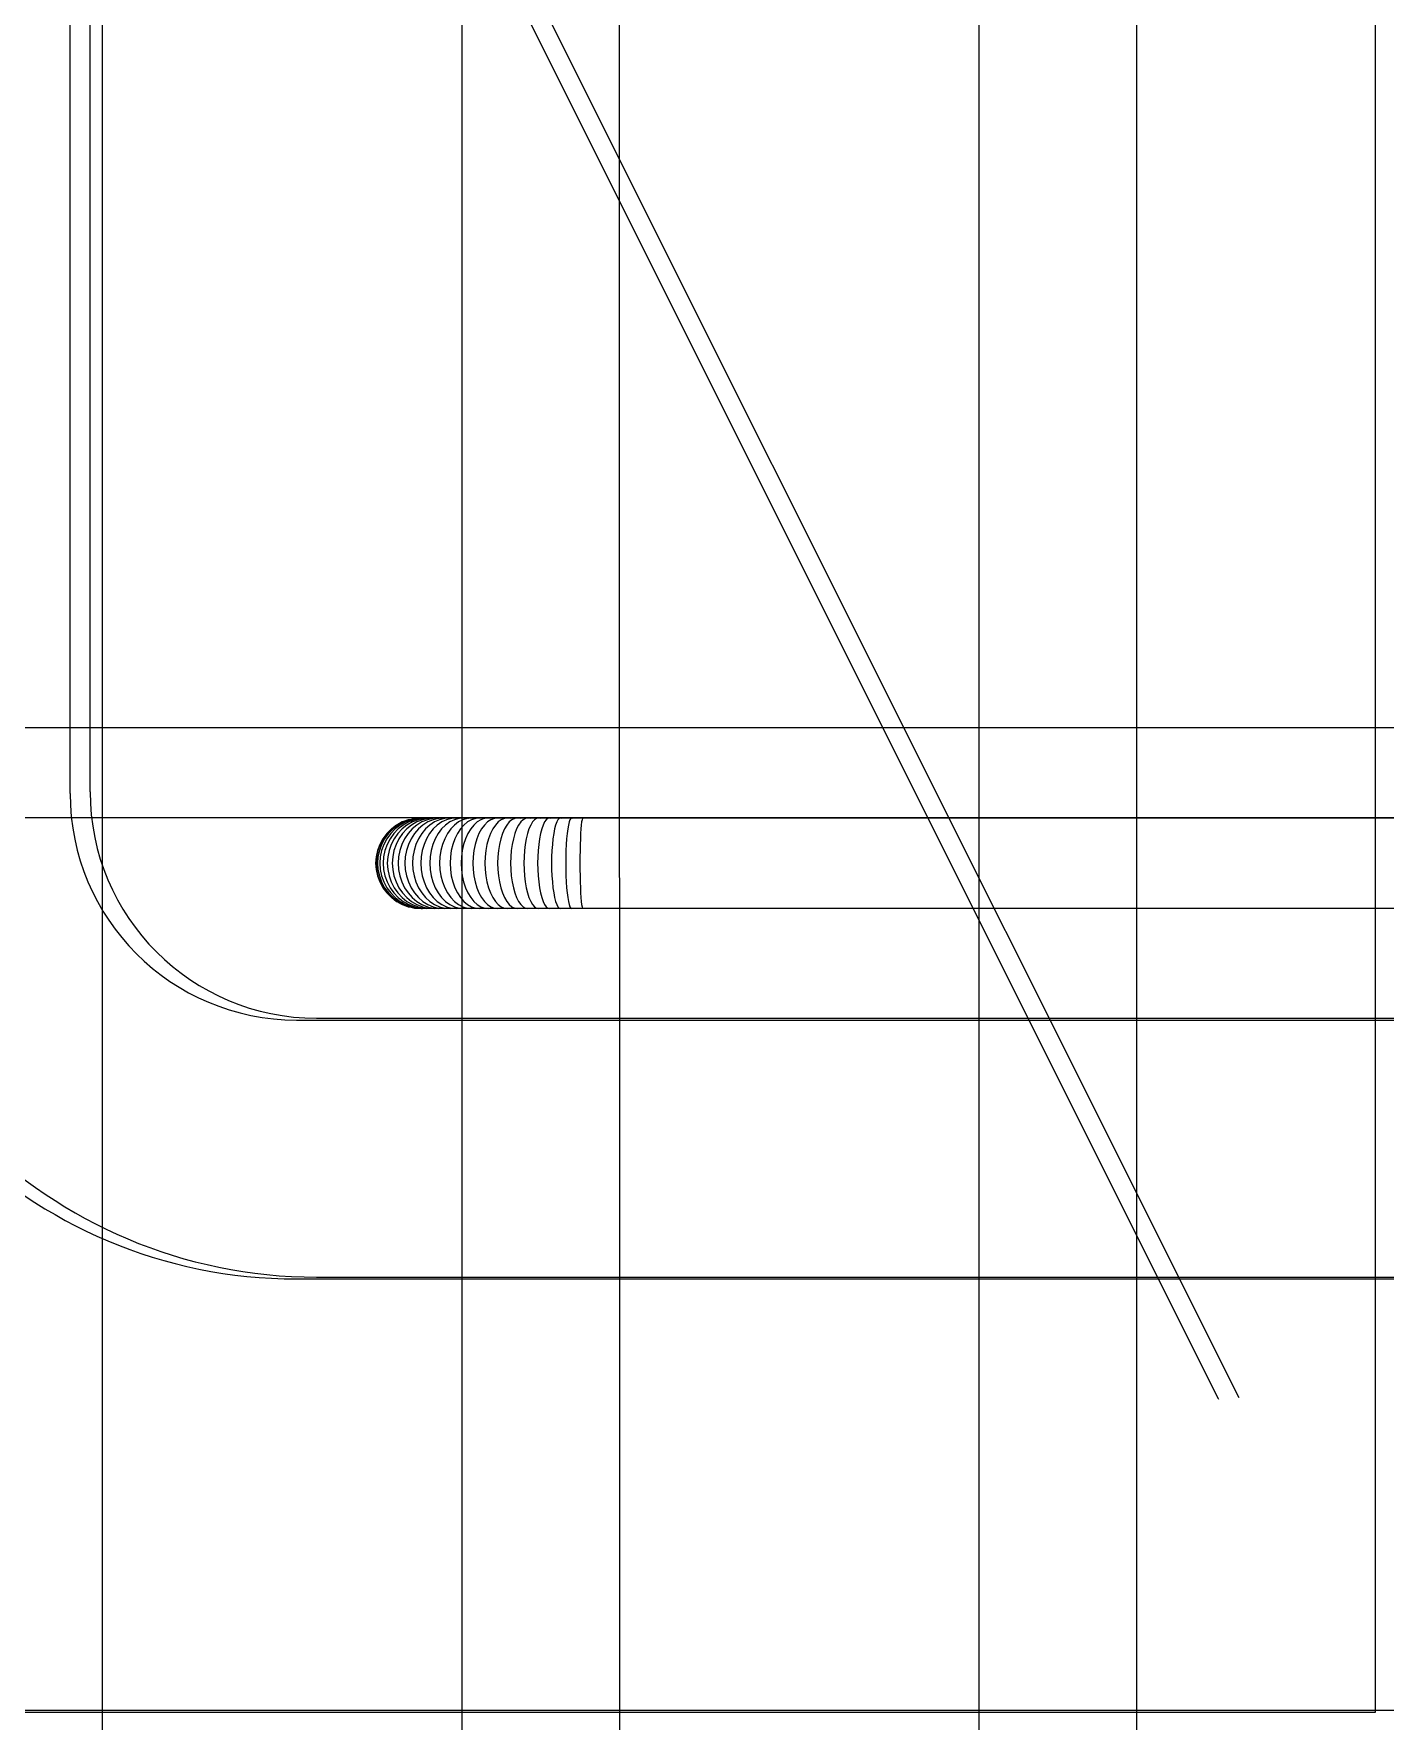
# Model space of a CAD drawing. Header units: inches. Extents: x 31 to 716, y 21 to 143.
# Drawn here: x 223.766 to 225.008, y 77.125 to 78.676 of the extents above; entities that cross this region are included whole.
import ezdxf

# ---------------------------------------------------------------- set-up
doc = ezdxf.new("R2010")
doc.units = ezdxf.units.IN
doc.header["$MEASUREMENT"] = 0
doc.linetypes.add('HIDDEN-Z', pattern=[3, 2, -1])
for name, color, linetype in [('INNO-RFT-Y', 2, 'Continuous'), ('S-BARS-ELEV', 9, 'Continuous'), ('s-hidden', 8, 'HIDDEN-Z')]:
    doc.layers.add(name, color=color, linetype=linetype)

# ---------------------------------------------------------------- blocks, each defined once
blk = doc.blocks.new('rebar red')
at = {"color": 1}
for p, q in [((-50.99374, -96.53547), (-50.99464, -96.53583)), ((-50.99349, -96.53547), (-50.99444, -96.53583)), ((-50.99317, -96.53547), (-50.99412, -96.53583)), ((-50.99349, -96.53547), (-50.99374, -96.53547)), ((-50.99273, -96.53547), (-50.99366, -96.53583)), ((-50.99274, -96.53526), (-50.99349, -96.53547)), ((-50.99219, -96.53526), (-50.99317, -96.53547)), ((-50.99217, -96.53547), (-50.99308, -96.53583)), ((-50.99274, -96.53526), (-50.99219, -96.53526)), ((-50.99177, -96.53526), (-50.99273, -96.53547)), ((-50.99149, -96.53547), (-50.99238, -96.53583)), ((-50.99171, -96.53518), (-50.99219, -96.53526)), ((-50.99177, -96.53526), (-50.99219, -96.53526)), ((-50.99122, -96.53526), (-50.99217, -96.53547)), ((-50.99168, -96.53518), (-50.99177, -96.53526)), ((-50.99122, -96.53526), (-50.99177, -96.53526)), ((-50.99171, -96.53518), (-50.99165, -96.53518)), ((-50.99168, -96.53518), (-50.99171, -96.53518)), ((-50.99165, -96.53518), (-50.99168, -96.53518)), ((-50.99165, -96.53518), (-50.9916, -96.53519)), ((-50.9916, -96.53519), (-50.99148, -96.53518)), ((-50.9907, -96.53547), (-50.99156, -96.53583)), ((-50.99069, -96.53526), (-50.99149, -96.53547)), ((-50.99148, -96.53518), (-50.99145, -96.5352)), ((-50.99145, -96.5352), (-50.99133, -96.53519)), ((-50.99133, -96.53519), (-50.99124, -96.53522)), ((-50.99124, -96.53522), (-50.99118, -96.53518)), ((-50.99121, -96.53521), (-50.99124, -96.53522)), ((-50.99122, -96.53526), (-50.99124, -96.53522)), ((-50.99121, -96.53521), (-50.99122, -96.53526)), ((-50.99118, -96.53518), (-50.99121, -96.53521)), ((-50.99118, -96.53518), (-50.99112, -96.53521)), ((-50.99112, -96.53521), (-50.99098, -96.5352)), ((-50.99096, -96.53524), (-50.99112, -96.53521)), ((-50.99098, -96.5352), (-50.99094, -96.53523)), ((-50.99094, -96.53523), (-50.99096, -96.53524)), ((-50.99094, -96.53523), (-50.99085, -96.53523)), ((-50.99078, -96.53518), (-50.99085, -96.53523)), ((-50.99071, -96.53522), (-50.99078, -96.53518)), ((-50.99071, -96.53522), (-50.99025, -96.53518)), ((-50.99069, -96.53526), (-50.99071, -96.53522)), ((-50.9898, -96.53526), (-50.9907, -96.53547)), ((-50.99057, -96.53526), (-50.99069, -96.53526)), ((-50.98979, -96.53547), (-50.99062, -96.53583)), ((-50.99052, -96.53525), (-50.99057, -96.53526)), ((-50.99046, -96.53526), (-50.99052, -96.53525)), ((-50.99038, -96.53524), (-50.99046, -96.53526)), ((-50.99025, -96.53518), (-50.99038, -96.53524)), ((-50.99018, -96.53526), (-50.99038, -96.53524)), ((-50.99025, -96.53518), (-50.99019, -96.53523)), ((-50.99019, -96.53523), (-50.98993, -96.53521)), ((-50.98993, -96.53521), (-50.99018, -96.53526)), ((-50.9898, -96.53526), (-50.99018, -96.53526)), ((-50.98962, -96.53518), (-50.98993, -96.53521)), ((-50.9898, -96.53526), (-50.98993, -96.53521)), ((-50.98955, -96.53524), (-50.9898, -96.53526)), ((-50.98892, -96.53526), (-50.98979, -96.53547)), ((-50.98962, -96.53518), (-50.98924, -96.53521)), ((-50.98955, -96.53524), (-50.98962, -96.53518)), ((-50.98876, -96.53547), (-50.98956, -96.53583)), ((-50.98928, -96.53526), (-50.98955, -96.53524)), ((-50.98924, -96.53521), (-50.98928, -96.53526)), ((-50.98892, -96.53526), (-50.98928, -96.53526)), ((-50.98924, -96.53521), (-50.98888, -96.53518)), ((-50.9888, -96.53525), (-50.98892, -96.53526)), ((-50.98845, -96.53522), (-50.98888, -96.53518)), ((-50.98867, -96.53526), (-50.9888, -96.53525)), ((-50.98796, -96.53526), (-50.98876, -96.53547)), ((-50.98845, -96.53522), (-50.98867, -96.53526)), ((-50.98845, -96.53522), (-50.98803, -96.53518)), ((-50.98796, -96.53526), (-50.98845, -96.53522)), ((-50.98764, -96.53547), (-50.9884, -96.53583)), ((-50.98754, -96.53522), (-50.98803, -96.53518)), ((-50.98793, -96.53526), (-50.98796, -96.53526)), ((-50.98754, -96.53522), (-50.98793, -96.53526)), ((-50.98684, -96.53526), (-50.98764, -96.53547)), ((-50.98708, -96.53518), (-50.98754, -96.53522)), ((-50.98714, -96.53526), (-50.98754, -96.53522)), ((-50.98641, -96.53547), (-50.98714, -96.53583)), ((-50.98708, -96.53518), (-50.98603, -96.53518)), ((-50.98654, -96.53523), (-50.98708, -96.53518)), ((-50.98654, -96.53523), (-50.98684, -96.53526)), ((-50.98603, -96.53518), (-50.98654, -96.53523)), ((-50.98623, -96.53526), (-50.98654, -96.53523)), ((-50.98566, -96.53526), (-50.98641, -96.53547)), ((-50.98603, -96.53518), (-50.98489, -96.53518)), ((-50.98566, -96.53526), (-50.98603, -96.53518)), ((-50.98509, -96.53547), (-50.98577, -96.53583)), ((-50.98544, -96.53524), (-50.98566, -96.53526)), ((-50.98522, -96.53526), (-50.98544, -96.53524)), ((-50.98489, -96.53518), (-50.98522, -96.53526)), ((-50.98438, -96.53526), (-50.98509, -96.53547)), ((-50.98489, -96.53518), (-50.98366, -96.53518)), ((-50.98438, -96.53526), (-50.98489, -96.53518)), ((-50.98426, -96.53524), (-50.98438, -96.53526)), ((-50.98368, -96.53547), (-50.98432, -96.53583)), ((-50.98412, -96.53526), (-50.98426, -96.53524)), ((-50.98366, -96.53518), (-50.98412, -96.53526)), ((-50.98302, -96.53526), (-50.98368, -96.53547)), ((-50.98366, -96.53518), (-50.98235, -96.53518)), ((-50.98302, -96.53526), (-50.98366, -96.53518)), ((-50.98298, -96.53525), (-50.98302, -96.53526)), ((-50.98293, -96.53526), (-50.98298, -96.53525)), ((-50.98235, -96.53518), (-50.98293, -96.53526)), ((-50.98219, -96.53547), (-50.98277, -96.53583)), ((-50.98167, -96.53526), (-50.98235, -96.53518)), ((-50.98235, -96.53518), (-50.98095, -96.53518)), ((-50.98167, -96.53526), (-50.98219, -96.53547)), ((-50.98158, -96.53526), (-50.98167, -96.53526)), ((-50.98095, -96.53518), (-50.98158, -96.53526)), ((-50.98062, -96.53547), (-50.98115, -96.53583)), ((-50.98033, -96.53526), (-50.98095, -96.53518)), ((-50.98095, -96.53518), (-50.97949, -96.53518)), ((-50.98006, -96.53526), (-50.98062, -96.53547)), ((-50.97949, -96.53518), (-50.98006, -96.53526)), ((-50.97949, -96.53518), (-50.97796, -96.53518)), ((-50.97892, -96.53526), (-50.97949, -96.53518)), ((-50.97898, -96.53547), (-50.97946, -96.53583)), ((-50.97848, -96.53526), (-50.97898, -96.53547)), ((-50.97796, -96.53518), (-50.97848, -96.53526)), ((-50.97796, -96.53518), (-50.97638, -96.53518)), ((-50.97745, -96.53526), (-50.97796, -96.53518)), ((-50.97727, -96.53547), (-50.9777, -96.53583)), ((-50.97683, -96.53526), (-50.97727, -96.53547)), ((-50.97638, -96.53518), (-50.97683, -96.53526)), ((-50.97592, -96.53526), (-50.97638, -96.53518)), ((-50.97638, -96.53518), (-50.97474, -96.53518)), ((-50.97551, -96.53547), (-50.97588, -96.53583)), ((-50.97513, -96.53526), (-50.97551, -96.53547)), ((-50.97474, -96.53518), (-50.97513, -96.53526)), ((-50.97474, -96.53518), (-50.97305, -96.53518)), ((-50.97435, -96.53526), (-50.97474, -96.53518)), ((-50.9737, -96.53547), (-50.97401, -96.53583)), ((-50.97338, -96.53526), (-50.9737, -96.53547)), ((-50.97305, -96.53518), (-50.97338, -96.53526)), ((-50.97272, -96.53526), (-50.97305, -96.53518)), ((-50.97305, -96.53518), (-50.97133, -96.53518)), ((-50.97186, -96.53547), (-50.9721, -96.53583)), ((-50.9716, -96.53526), (-50.97186, -96.53547)), ((-50.97133, -96.53518), (-50.9716, -96.53526)), ((-50.97107, -96.53526), (-50.97133, -96.53518)), ((-50.97133, -96.53518), (-50.96958, -96.53518)), ((-50.96997, -96.53547), (-50.97016, -96.53583)), ((-50.96978, -96.53526), (-50.96997, -96.53547)), ((-50.96958, -96.53518), (-50.96978, -96.53526)), ((-50.96938, -96.53526), (-50.96958, -96.53518)), ((-50.96958, -96.53518), (-50.9678, -96.53518)), ((-50.96807, -96.53547), (-50.96819, -96.53583)), ((-50.96794, -96.53526), (-50.96807, -96.53547)), ((-50.9678, -96.53518), (-50.96794, -96.53526)), ((-50.96767, -96.53526), (-50.9678, -96.53518)), ((-50.9678, -96.53518), (-50.96601, -96.53518)), ((-50.96614, -96.53547), (-50.96621, -96.53583)), ((-50.96608, -96.53526), (-50.96614, -96.53547)), ((-50.96601, -96.53518), (-50.96608, -96.53526)), ((-50.96594, -96.53526), (-50.96601, -96.53518)), ((-50.96601, -96.53518), (-50.74187, -96.53518)), ((-50.99715, -96.53767), (-50.99776, -96.53849)), ((-50.99708, -96.53767), (-50.9977, -96.53849)), ((-50.99687, -96.53767), (-50.99748, -96.53849)), ((-50.99642, -96.53694), (-50.99715, -96.53767)), ((-50.99652, -96.53767), (-50.99712, -96.53849)), ((-50.99636, -96.53694), (-50.99708, -96.53767)), ((-50.99615, -96.53694), (-50.99687, -96.53767)), ((-50.99603, -96.53767), (-50.99662, -96.53849)), ((-50.99581, -96.53694), (-50.99652, -96.53767)), ((-50.99636, -96.53694), (-50.99642, -96.53694)), ((-50.9956, -96.53632), (-50.99636, -96.53694)), ((-50.99534, -96.53632), (-50.99615, -96.53694)), ((-50.99533, -96.53694), (-50.99603, -96.53767)), ((-50.9954, -96.53767), (-50.99599, -96.53849)), ((-50.995, -96.53632), (-50.99581, -96.53694)), ((-50.99554, -96.53632), (-50.9956, -96.53632)), ((-50.9947, -96.53583), (-50.99554, -96.53632)), ((-50.99472, -96.53694), (-50.9954, -96.53767)), ((-50.99444, -96.53583), (-50.99534, -96.53632)), ((-50.99453, -96.53632), (-50.99533, -96.53694)), ((-50.99465, -96.53767), (-50.99521, -96.53849)), ((-50.99412, -96.53583), (-50.995, -96.53632)), ((-50.99394, -96.53632), (-50.99472, -96.53694)), ((-50.99464, -96.53583), (-50.9947, -96.53583)), ((-50.99397, -96.53694), (-50.99465, -96.53767)), ((-50.99366, -96.53583), (-50.99453, -96.53632)), ((-50.99376, -96.53767), (-50.99431, -96.53849)), ((-50.99321, -96.53632), (-50.99397, -96.53694)), ((-50.99308, -96.53583), (-50.99394, -96.53632)), ((-50.9931, -96.53694), (-50.99376, -96.53767)), ((-50.99274, -96.53767), (-50.99327, -96.53849)), ((-50.99238, -96.53583), (-50.99321, -96.53632)), ((-50.99237, -96.53632), (-50.9931, -96.53694)), ((-50.99211, -96.53694), (-50.99274, -96.53767)), ((-50.99156, -96.53583), (-50.99237, -96.53632)), ((-50.9914, -96.53632), (-50.99211, -96.53694)), ((-50.9916, -96.53767), (-50.99211, -96.53849)), ((-50.991, -96.53694), (-50.9916, -96.53767)), ((-50.99062, -96.53583), (-50.9914, -96.53632)), ((-50.99031, -96.53632), (-50.991, -96.53694)), ((-50.99035, -96.53767), (-50.99083, -96.53849)), ((-50.98977, -96.53694), (-50.99035, -96.53767)), ((-50.98956, -96.53583), (-50.99031, -96.53632)), ((-50.98912, -96.53632), (-50.98977, -96.53694)), ((-50.98898, -96.53767), (-50.98944, -96.53849)), ((-50.9884, -96.53583), (-50.98912, -96.53632)), ((-50.98843, -96.53694), (-50.98898, -96.53767)), ((-50.98781, -96.53632), (-50.98843, -96.53694)), ((-50.9875, -96.53767), (-50.98794, -96.53849)), ((-50.98714, -96.53583), (-50.98781, -96.53632)), ((-50.98699, -96.53694), (-50.9875, -96.53767)), ((-50.98641, -96.53632), (-50.98699, -96.53694)), ((-50.98577, -96.53583), (-50.98641, -96.53632)), ((-50.98593, -96.53767), (-50.98634, -96.53849)), ((-50.98545, -96.53694), (-50.98593, -96.53767)), ((-50.98491, -96.53632), (-50.98545, -96.53694)), ((-50.98432, -96.53583), (-50.98491, -96.53632)), ((-50.98427, -96.53767), (-50.98464, -96.53849)), ((-50.98382, -96.53694), (-50.98427, -96.53767)), ((-50.98332, -96.53632), (-50.98382, -96.53694)), ((-50.98277, -96.53583), (-50.98332, -96.53632)), ((-50.98251, -96.53767), (-50.98286, -96.53849)), ((-50.98211, -96.53694), (-50.98251, -96.53767)), ((-50.98165, -96.53632), (-50.98211, -96.53694)), ((-50.98115, -96.53583), (-50.98165, -96.53632)), ((-50.98068, -96.53767), (-50.98099, -96.53849)), ((-50.98032, -96.53694), (-50.98068, -96.53767)), ((-50.97991, -96.53632), (-50.98032, -96.53694)), ((-50.97946, -96.53583), (-50.97991, -96.53632)), ((-50.97878, -96.53767), (-50.97905, -96.53849)), ((-50.97846, -96.53694), (-50.97878, -96.53767)), ((-50.9781, -96.53632), (-50.97846, -96.53694)), ((-50.9777, -96.53583), (-50.9781, -96.53632)), ((-50.97682, -96.53767), (-50.97705, -96.53849)), ((-50.97654, -96.53694), (-50.97682, -96.53767)), ((-50.97623, -96.53632), (-50.97654, -96.53694)), ((-50.97588, -96.53583), (-50.97623, -96.53632)), ((-50.9748, -96.53767), (-50.975, -96.53849)), ((-50.97457, -96.53694), (-50.9748, -96.53767)), ((-50.9743, -96.53632), (-50.97457, -96.53694)), ((-50.97401, -96.53583), (-50.9743, -96.53632)), ((-50.97274, -96.53767), (-50.9729, -96.53849)), ((-50.97255, -96.53694), (-50.97274, -96.53767)), ((-50.97234, -96.53632), (-50.97255, -96.53694)), ((-50.9721, -96.53583), (-50.97234, -96.53632)), ((-50.97064, -96.53767), (-50.97076, -96.53849)), ((-50.9705, -96.53694), (-50.97064, -96.53767)), ((-50.97034, -96.53632), (-50.9705, -96.53694)), ((-50.97016, -96.53583), (-50.97034, -96.53632)), ((-50.96851, -96.53767), (-50.96859, -96.53849)), ((-50.96842, -96.53694), (-50.96851, -96.53767)), ((-50.96831, -96.53632), (-50.96842, -96.53694)), ((-50.96819, -96.53583), (-50.96831, -96.53632)), ((-50.96637, -96.53767), (-50.96641, -96.53849)), ((-50.96632, -96.53694), (-50.96637, -96.53767)), ((-50.96627, -96.53632), (-50.96632, -96.53694)), ((-50.96621, -96.53583), (-50.96627, -96.53632)), ((-50.99861, -96.54035), (-50.99883, -96.54135)), ((-50.99855, -96.54035), (-50.99876, -96.54135)), ((-50.99826, -96.53939), (-50.99861, -96.54035)), ((-50.99819, -96.53939), (-50.99855, -96.54035)), ((-50.99832, -96.54035), (-50.99854, -96.54135)), ((-50.99797, -96.53939), (-50.99832, -96.54035)), ((-50.99776, -96.53849), (-50.99826, -96.53939)), ((-50.9977, -96.53849), (-50.99819, -96.53939)), ((-50.99796, -96.54035), (-50.99817, -96.54135)), ((-50.99748, -96.53849), (-50.99797, -96.53939)), ((-50.99761, -96.53939), (-50.99796, -96.54035)), ((-50.99745, -96.54035), (-50.99766, -96.54135)), ((-50.99712, -96.53849), (-50.99761, -96.53939)), ((-50.9971, -96.53939), (-50.99745, -96.54035)), ((-50.99662, -96.53849), (-50.9971, -96.53939)), ((-50.99679, -96.54035), (-50.997, -96.54135)), ((-50.99645, -96.53939), (-50.99679, -96.54035)), ((-50.99599, -96.53849), (-50.99645, -96.53939)), ((-50.996, -96.54035), (-50.9962, -96.54135)), ((-50.99567, -96.53939), (-50.996, -96.54035)), ((-50.99521, -96.53849), (-50.99567, -96.53939)), ((-50.99507, -96.54035), (-50.99527, -96.54135)), ((-50.99475, -96.53939), (-50.99507, -96.54035)), ((-50.99431, -96.53849), (-50.99475, -96.53939)), ((-50.99401, -96.54035), (-50.9942, -96.54135)), ((-50.9937, -96.53939), (-50.99401, -96.54035)), ((-50.99327, -96.53849), (-50.9937, -96.53939)), ((-50.99282, -96.54035), (-50.993, -96.54135)), ((-50.99252, -96.53939), (-50.99282, -96.54035)), ((-50.99211, -96.53849), (-50.99252, -96.53939)), ((-50.99151, -96.54035), (-50.99168, -96.54135)), ((-50.99122, -96.53939), (-50.99151, -96.54035)), ((-50.99083, -96.53849), (-50.99122, -96.53939)), ((-50.99008, -96.54035), (-50.99024, -96.54135)), ((-50.98981, -96.53939), (-50.99008, -96.54035)), ((-50.98944, -96.53849), (-50.98981, -96.53939)), ((-50.98854, -96.54035), (-50.9887, -96.54135)), ((-50.98829, -96.53939), (-50.98854, -96.54035)), ((-50.98794, -96.53849), (-50.98829, -96.53939)), ((-50.9869, -96.54035), (-50.98704, -96.54135)), ((-50.98666, -96.53939), (-50.9869, -96.54035)), ((-50.98634, -96.53849), (-50.98666, -96.53939)), ((-50.98516, -96.54035), (-50.98529, -96.54135)), ((-50.98494, -96.53939), (-50.98516, -96.54035)), ((-50.98464, -96.53849), (-50.98494, -96.53939)), ((-50.98333, -96.54035), (-50.98345, -96.54135)), ((-50.98313, -96.53939), (-50.98333, -96.54035)), ((-50.98286, -96.53849), (-50.98313, -96.53939)), ((-50.98142, -96.54035), (-50.98153, -96.54135)), ((-50.98124, -96.53939), (-50.98142, -96.54035)), ((-50.98099, -96.53849), (-50.98124, -96.53939)), ((-50.97943, -96.54035), (-50.97953, -96.54135)), ((-50.97927, -96.53939), (-50.97943, -96.54035)), ((-50.97905, -96.53849), (-50.97927, -96.53939)), ((-50.97738, -96.54035), (-50.97746, -96.54135)), ((-50.97724, -96.53939), (-50.97738, -96.54035)), ((-50.97705, -96.53849), (-50.97724, -96.53939)), ((-50.97527, -96.54035), (-50.97534, -96.54135)), ((-50.97516, -96.53939), (-50.97527, -96.54035)), ((-50.975, -96.53849), (-50.97516, -96.53939)), ((-50.97312, -96.54035), (-50.97317, -96.54135)), ((-50.97303, -96.53939), (-50.97312, -96.54035)), ((-50.9729, -96.53849), (-50.97303, -96.53939)), ((-50.97093, -96.54035), (-50.97097, -96.54135)), ((-50.97086, -96.53939), (-50.97093, -96.54035)), ((-50.97076, -96.53849), (-50.97086, -96.53939)), ((-50.9687, -96.54035), (-50.96873, -96.54135)), ((-50.96866, -96.53939), (-50.9687, -96.54035)), ((-50.96859, -96.53849), (-50.96866, -96.53939)), ((-50.96646, -96.54035), (-50.96648, -96.54135)), ((-50.96644, -96.53939), (-50.96646, -96.54035)), ((-50.96641, -96.53849), (-50.96644, -96.53939)), ((-50.99883, -96.54135), (-50.99891, -96.54238)), ((-50.99891, -96.54238), (-50.99883, -96.5434)), ((-50.99876, -96.54135), (-50.99884, -96.54238)), ((-50.99884, -96.54238), (-50.99876, -96.5434)), ((-50.99883, -96.5434), (-50.99861, -96.5444)), ((-50.99876, -96.5434), (-50.99855, -96.5444)), ((-50.99854, -96.54135), (-50.99861, -96.54238)), ((-50.99861, -96.54238), (-50.99854, -96.5434)), ((-50.99854, -96.5434), (-50.99832, -96.5444)), ((-50.99817, -96.54135), (-50.99824, -96.54238)), ((-50.99824, -96.54238), (-50.99817, -96.5434)), ((-50.99817, -96.5434), (-50.99796, -96.5444)), ((-50.99766, -96.54135), (-50.99773, -96.54238)), ((-50.99773, -96.54238), (-50.99766, -96.5434)), ((-50.99766, -96.5434), (-50.99745, -96.5444)), ((-50.997, -96.54135), (-50.99707, -96.54238)), ((-50.99707, -96.54238), (-50.997, -96.5434)), ((-50.997, -96.5434), (-50.99679, -96.5444)), ((-50.9962, -96.54135), (-50.99627, -96.54238)), ((-50.99627, -96.54238), (-50.9962, -96.5434)), ((-50.9962, -96.5434), (-50.996, -96.5444)), ((-50.99527, -96.54135), (-50.99533, -96.54238)), ((-50.99533, -96.54238), (-50.99527, -96.5434)), ((-50.99527, -96.5434), (-50.99507, -96.5444)), ((-50.9942, -96.54135), (-50.99426, -96.54238)), ((-50.99426, -96.54238), (-50.9942, -96.5434)), ((-50.9942, -96.5434), (-50.99401, -96.5444)), ((-50.993, -96.54135), (-50.99306, -96.54238)), ((-50.99306, -96.54238), (-50.993, -96.5434)), ((-50.993, -96.5434), (-50.99282, -96.5444)), ((-50.99168, -96.54135), (-50.99174, -96.54238)), ((-50.99174, -96.54238), (-50.99168, -96.5434)), ((-50.99168, -96.5434), (-50.99151, -96.5444)), ((-50.99024, -96.54135), (-50.9903, -96.54238)), ((-50.9903, -96.54238), (-50.99024, -96.5434)), ((-50.99024, -96.5434), (-50.99008, -96.5444)), ((-50.9887, -96.54135), (-50.98875, -96.54238)), ((-50.98875, -96.54238), (-50.9887, -96.5434)), ((-50.9887, -96.5434), (-50.98854, -96.5444)), ((-50.98704, -96.54135), (-50.98709, -96.54238)), ((-50.98709, -96.54238), (-50.98704, -96.5434)), ((-50.98704, -96.5434), (-50.9869, -96.5444)), ((-50.98529, -96.54135), (-50.98534, -96.54238)), ((-50.98534, -96.54238), (-50.98529, -96.5434)), ((-50.98529, -96.5434), (-50.98516, -96.5444)), ((-50.98345, -96.54135), (-50.98349, -96.54238)), ((-50.98349, -96.54238), (-50.98345, -96.5434)), ((-50.98345, -96.5434), (-50.98333, -96.5444)), ((-50.98153, -96.54135), (-50.98156, -96.54238)), ((-50.98156, -96.54238), (-50.98153, -96.5434)), ((-50.98153, -96.5434), (-50.98142, -96.5444)), ((-50.97953, -96.54135), (-50.97956, -96.54238)), ((-50.97956, -96.54238), (-50.97953, -96.5434)), ((-50.97953, -96.5434), (-50.97943, -96.5444)), ((-50.97746, -96.54135), (-50.97749, -96.54238)), ((-50.97749, -96.54238), (-50.97746, -96.5434)), ((-50.97746, -96.5434), (-50.97738, -96.5444)), ((-50.97534, -96.54135), (-50.97537, -96.54238)), ((-50.97537, -96.54238), (-50.97534, -96.5434)), ((-50.97534, -96.5434), (-50.97527, -96.5444)), ((-50.97317, -96.54135), (-50.97319, -96.54238)), ((-50.97319, -96.54238), (-50.97317, -96.5434)), ((-50.97317, -96.5434), (-50.97312, -96.5444)), ((-50.97097, -96.54135), (-50.97098, -96.54238)), ((-50.97098, -96.54238), (-50.97097, -96.5434)), ((-50.97097, -96.5434), (-50.97093, -96.5444)), ((-50.96873, -96.54135), (-50.96874, -96.54238)), ((-50.96874, -96.54238), (-50.96873, -96.5434)), ((-50.96873, -96.5434), (-50.9687, -96.5444)), ((-50.96648, -96.54135), (-50.96648, -96.54238)), ((-50.96648, -96.54238), (-50.96648, -96.5434)), ((-50.96648, -96.5434), (-50.96646, -96.5444)), ((-50.99861, -96.5444), (-50.99826, -96.54536)), ((-50.99855, -96.5444), (-50.99819, -96.54536)), ((-50.99832, -96.5444), (-50.99797, -96.54536)), ((-50.99826, -96.54536), (-50.99776, -96.54626)), ((-50.99819, -96.54536), (-50.9977, -96.54626)), ((-50.99797, -96.54536), (-50.99748, -96.54626)), ((-50.99796, -96.5444), (-50.99761, -96.54536)), ((-50.99776, -96.54626), (-50.99715, -96.54709)), ((-50.9977, -96.54626), (-50.99708, -96.54709)), ((-50.99761, -96.54536), (-50.99712, -96.54626)), ((-50.99748, -96.54626), (-50.99687, -96.54709)), ((-50.99745, -96.5444), (-50.9971, -96.54536)), ((-50.99712, -96.54626), (-50.99652, -96.54709)), ((-50.9971, -96.54536), (-50.99662, -96.54626)), ((-50.99679, -96.5444), (-50.99645, -96.54536)), ((-50.99662, -96.54626), (-50.99603, -96.54709)), ((-50.99645, -96.54536), (-50.99599, -96.54626)), ((-50.996, -96.5444), (-50.99567, -96.54536)), ((-50.99599, -96.54626), (-50.9954, -96.54709)), ((-50.99567, -96.54536), (-50.99521, -96.54626)), ((-50.99521, -96.54626), (-50.99465, -96.54709)), ((-50.99507, -96.5444), (-50.99475, -96.54536)), ((-50.99475, -96.54536), (-50.99431, -96.54626)), ((-50.99431, -96.54626), (-50.99376, -96.54709)), ((-50.99401, -96.5444), (-50.9937, -96.54536)), ((-50.9937, -96.54536), (-50.99327, -96.54626)), ((-50.99327, -96.54626), (-50.99274, -96.54709)), ((-50.99282, -96.5444), (-50.99252, -96.54536)), ((-50.99252, -96.54536), (-50.99211, -96.54626)), ((-50.99211, -96.54626), (-50.9916, -96.54709)), ((-50.99151, -96.5444), (-50.99122, -96.54536)), ((-50.99122, -96.54536), (-50.99083, -96.54626)), ((-50.99083, -96.54626), (-50.99035, -96.54709)), ((-50.99008, -96.5444), (-50.98981, -96.54536)), ((-50.98981, -96.54536), (-50.98944, -96.54626)), ((-50.98944, -96.54626), (-50.98898, -96.54709)), ((-50.98854, -96.5444), (-50.98829, -96.54536)), ((-50.98829, -96.54536), (-50.98794, -96.54626)), ((-50.98794, -96.54626), (-50.9875, -96.54709)), ((-50.9869, -96.5444), (-50.98666, -96.54536)), ((-50.98666, -96.54536), (-50.98634, -96.54626)), ((-50.98634, -96.54626), (-50.98593, -96.54709)), ((-50.98516, -96.5444), (-50.98494, -96.54536)), ((-50.98494, -96.54536), (-50.98464, -96.54626)), ((-50.98464, -96.54626), (-50.98427, -96.54709)), ((-50.98333, -96.5444), (-50.98313, -96.54536)), ((-50.98313, -96.54536), (-50.98286, -96.54626)), ((-50.98286, -96.54626), (-50.98251, -96.54709)), ((-50.98142, -96.5444), (-50.98124, -96.54536)), ((-50.98124, -96.54536), (-50.98099, -96.54626)), ((-50.98099, -96.54626), (-50.98068, -96.54709)), ((-50.97943, -96.5444), (-50.97927, -96.54536)), ((-50.97927, -96.54536), (-50.97905, -96.54626)), ((-50.97905, -96.54626), (-50.97878, -96.54709)), ((-50.97738, -96.5444), (-50.97724, -96.54536)), ((-50.97724, -96.54536), (-50.97705, -96.54626)), ((-50.97705, -96.54626), (-50.97682, -96.54709)), ((-50.97527, -96.5444), (-50.97516, -96.54536)), ((-50.97516, -96.54536), (-50.975, -96.54626)), ((-50.975, -96.54626), (-50.9748, -96.54709)), ((-50.97312, -96.5444), (-50.97303, -96.54536)), ((-50.97303, -96.54536), (-50.9729, -96.54626)), ((-50.9729, -96.54626), (-50.97274, -96.54709)), ((-50.97093, -96.5444), (-50.97086, -96.54536)), ((-50.97086, -96.54536), (-50.97076, -96.54626)), ((-50.97076, -96.54626), (-50.97064, -96.54709)), ((-50.9687, -96.5444), (-50.96866, -96.54536)), ((-50.96866, -96.54536), (-50.96859, -96.54626)), ((-50.96859, -96.54626), (-50.96851, -96.54709)), ((-50.96646, -96.5444), (-50.96644, -96.54536)), ((-50.96644, -96.54536), (-50.96641, -96.54626)), ((-50.96641, -96.54626), (-50.96637, -96.54709)), ((-50.99715, -96.54709), (-50.99642, -96.54781)), ((-50.99708, -96.54709), (-50.99636, -96.54781)), ((-50.99687, -96.54709), (-50.99615, -96.54781)), ((-50.99652, -96.54709), (-50.99581, -96.54781)), ((-50.99642, -96.54781), (-50.99636, -96.54781)), ((-50.99636, -96.54781), (-50.9956, -96.54843)), ((-50.99615, -96.54781), (-50.99534, -96.54843)), ((-50.99603, -96.54709), (-50.99533, -96.54781)), ((-50.99581, -96.54781), (-50.995, -96.54843)), ((-50.9956, -96.54843), (-50.99554, -96.54843)), ((-50.99554, -96.54843), (-50.9947, -96.54892)), ((-50.9954, -96.54709), (-50.99472, -96.54781)), ((-50.99534, -96.54843), (-50.99444, -96.54892)), ((-50.99533, -96.54781), (-50.99453, -96.54843)), ((-50.995, -96.54843), (-50.99412, -96.54892)), ((-50.99472, -96.54781), (-50.99394, -96.54843)), ((-50.9947, -96.54892), (-50.99464, -96.54892)), ((-50.99465, -96.54709), (-50.99397, -96.54781)), ((-50.99464, -96.54892), (-50.99374, -96.54928)), ((-50.99453, -96.54843), (-50.99366, -96.54892)), ((-50.99444, -96.54892), (-50.99349, -96.54928)), ((-50.99412, -96.54892), (-50.99317, -96.54928)), ((-50.99397, -96.54781), (-50.99321, -96.54843)), ((-50.99394, -96.54843), (-50.99308, -96.54892)), ((-50.99376, -96.54709), (-50.9931, -96.54781)), ((-50.99366, -96.54892), (-50.99273, -96.54928)), ((-50.99321, -96.54843), (-50.99238, -96.54892)), ((-50.9931, -96.54781), (-50.99237, -96.54843)), ((-50.99308, -96.54892), (-50.99217, -96.54928)), ((-50.99274, -96.54709), (-50.99211, -96.54781)), ((-50.99238, -96.54892), (-50.99149, -96.54928)), ((-50.99237, -96.54843), (-50.99156, -96.54892)), ((-50.99211, -96.54781), (-50.9914, -96.54843)), ((-50.9916, -96.54709), (-50.991, -96.54781)), ((-50.99156, -96.54892), (-50.9907, -96.54928)), ((-50.9914, -96.54843), (-50.99062, -96.54892)), ((-50.991, -96.54781), (-50.99031, -96.54843)), ((-50.99062, -96.54892), (-50.98979, -96.54928)), ((-50.99035, -96.54709), (-50.98977, -96.54781)), ((-50.99031, -96.54843), (-50.98956, -96.54892)), ((-50.98977, -96.54781), (-50.98912, -96.54843)), ((-50.98956, -96.54892), (-50.98876, -96.54928)), ((-50.98912, -96.54843), (-50.9884, -96.54892)), ((-50.98898, -96.54709), (-50.98843, -96.54781)), ((-50.98843, -96.54781), (-50.98781, -96.54843)), ((-50.9884, -96.54892), (-50.98764, -96.54928)), ((-50.98781, -96.54843), (-50.98714, -96.54892)), ((-50.9875, -96.54709), (-50.98699, -96.54781)), ((-50.98714, -96.54892), (-50.98641, -96.54928)), ((-50.98699, -96.54781), (-50.98641, -96.54843)), ((-50.98641, -96.54843), (-50.98577, -96.54892)), ((-50.98593, -96.54709), (-50.98545, -96.54781)), ((-50.98577, -96.54892), (-50.98509, -96.54928)), ((-50.98545, -96.54781), (-50.98491, -96.54843)), ((-50.98491, -96.54843), (-50.98432, -96.54892)), ((-50.98432, -96.54892), (-50.98368, -96.54928)), ((-50.98427, -96.54709), (-50.98382, -96.54781)), ((-50.98382, -96.54781), (-50.98332, -96.54843)), ((-50.98332, -96.54843), (-50.98277, -96.54892)), ((-50.98277, -96.54892), (-50.98219, -96.54928)), ((-50.98251, -96.54709), (-50.98211, -96.54781)), ((-50.98211, -96.54781), (-50.98165, -96.54843)), ((-50.98165, -96.54843), (-50.98115, -96.54892)), ((-50.98115, -96.54892), (-50.98062, -96.54928)), ((-50.98068, -96.54709), (-50.98032, -96.54781)), ((-50.98032, -96.54781), (-50.97991, -96.54843)), ((-50.97991, -96.54843), (-50.97946, -96.54892)), ((-50.97946, -96.54892), (-50.97898, -96.54928)), ((-50.97878, -96.54709), (-50.97846, -96.54781)), ((-50.97846, -96.54781), (-50.9781, -96.54843)), ((-50.9781, -96.54843), (-50.9777, -96.54892)), ((-50.9777, -96.54892), (-50.97727, -96.54928)), ((-50.97682, -96.54709), (-50.97654, -96.54781)), ((-50.97654, -96.54781), (-50.97623, -96.54843)), ((-50.97623, -96.54843), (-50.97588, -96.54892)), ((-50.97588, -96.54892), (-50.97551, -96.54928)), ((-50.9748, -96.54709), (-50.97457, -96.54781)), ((-50.97457, -96.54781), (-50.9743, -96.54843)), ((-50.9743, -96.54843), (-50.97401, -96.54892)), ((-50.97401, -96.54892), (-50.9737, -96.54928)), ((-50.97274, -96.54709), (-50.97255, -96.54781)), ((-50.97255, -96.54781), (-50.97234, -96.54843)), ((-50.97234, -96.54843), (-50.9721, -96.54892)), ((-50.9721, -96.54892), (-50.97186, -96.54928)), ((-50.97064, -96.54709), (-50.9705, -96.54781)), ((-50.9705, -96.54781), (-50.97034, -96.54843)), ((-50.97034, -96.54843), (-50.97016, -96.54892)), ((-50.97016, -96.54892), (-50.96997, -96.54928)), ((-50.96851, -96.54709), (-50.96842, -96.54781)), ((-50.96842, -96.54781), (-50.96831, -96.54843)), ((-50.96831, -96.54843), (-50.96819, -96.54892)), ((-50.96819, -96.54892), (-50.96807, -96.54928)), ((-50.96637, -96.54709), (-50.96632, -96.54781)), ((-50.96632, -96.54781), (-50.96627, -96.54843)), ((-50.96627, -96.54843), (-50.96621, -96.54892)), ((-50.96621, -96.54892), (-50.96614, -96.54928)), ((-50.99374, -96.54928), (-50.99349, -96.54928)), ((-50.99349, -96.54928), (-50.99274, -96.5495)), ((-50.99317, -96.54928), (-50.99219, -96.5495)), ((-50.99274, -96.5495), (-50.99219, -96.5495)), ((-50.99273, -96.54928), (-50.99177, -96.5495)), ((-50.99219, -96.5495), (-50.99177, -96.5495)), ((-50.99219, -96.5495), (-50.99171, -96.54957)), ((-50.99217, -96.54928), (-50.99122, -96.5495)), ((-50.99177, -96.5495), (-50.99122, -96.5495)), ((-50.99177, -96.5495), (-50.99168, -96.54957)), ((-50.99165, -96.54957), (-50.99171, -96.54957)), ((-50.99171, -96.54957), (-50.99168, -96.54957)), ((-50.99168, -96.54957), (-50.99165, -96.54957)), ((-50.99165, -96.54957), (-50.9916, -96.54956)), ((-50.9916, -96.54956), (-50.99148, -96.54957)), ((-50.99149, -96.54928), (-50.99057, -96.5495)), ((-50.99078, -96.54957), (-50.99148, -96.54957)), ((-50.99122, -96.5495), (-50.99078, -96.54957)), ((-50.98962, -96.54957), (-50.99078, -96.54957)), ((-50.9907, -96.54928), (-50.9898, -96.5495)), ((-50.99057, -96.5495), (-50.98962, -96.54957)), ((-50.9898, -96.5495), (-50.98888, -96.54957)), ((-50.98979, -96.54928), (-50.98892, -96.5495)), ((-50.98888, -96.54957), (-50.98962, -96.54957)), ((-50.98892, -96.5495), (-50.98803, -96.54957)), ((-50.98803, -96.54957), (-50.98888, -96.54957)), ((-50.98876, -96.54928), (-50.98793, -96.5495)), ((-50.98708, -96.54957), (-50.98803, -96.54957)), ((-50.98793, -96.5495), (-50.98708, -96.54957)), ((-50.98764, -96.54928), (-50.98684, -96.5495)), ((-50.98603, -96.54957), (-50.98708, -96.54957)), ((-50.98684, -96.5495), (-50.98603, -96.54957)), ((-50.98641, -96.54928), (-50.98566, -96.5495)), ((-50.98489, -96.54957), (-50.98603, -96.54957)), ((-50.98566, -96.5495), (-50.98489, -96.54957)), ((-50.98509, -96.54928), (-50.98438, -96.5495)), ((-50.98366, -96.54957), (-50.98489, -96.54957)), ((-50.98438, -96.5495), (-50.98366, -96.54957)), ((-50.98368, -96.54928), (-50.98302, -96.5495)), ((-50.98235, -96.54957), (-50.98366, -96.54957)), ((-50.98302, -96.5495), (-50.98235, -96.54957)), ((-50.98095, -96.54957), (-50.98235, -96.54957)), ((-50.98219, -96.54928), (-50.98158, -96.5495)), ((-50.98158, -96.5495), (-50.98095, -96.54957)), ((-50.97949, -96.54957), (-50.98095, -96.54957)), ((-50.98062, -96.54928), (-50.98006, -96.5495)), ((-50.98006, -96.5495), (-50.97949, -96.54957)), ((-50.97796, -96.54957), (-50.97949, -96.54957)), ((-50.97898, -96.54928), (-50.97848, -96.5495)), ((-50.97848, -96.5495), (-50.97796, -96.54957)), ((-50.97638, -96.54957), (-50.97796, -96.54957)), ((-50.97727, -96.54928), (-50.97683, -96.5495)), ((-50.97683, -96.5495), (-50.97638, -96.54957)), ((-50.97474, -96.54957), (-50.97638, -96.54957)), ((-50.97551, -96.54928), (-50.97513, -96.5495)), ((-50.97513, -96.5495), (-50.97474, -96.54957)), ((-50.97305, -96.54957), (-50.97474, -96.54957)), ((-50.9737, -96.54928), (-50.97338, -96.5495)), ((-50.97338, -96.5495), (-50.97305, -96.54957)), ((-50.97133, -96.54957), (-50.97305, -96.54957)), ((-50.97186, -96.54928), (-50.9716, -96.5495)), ((-50.9716, -96.5495), (-50.97133, -96.54957)), ((-50.96958, -96.54957), (-50.97133, -96.54957)), ((-50.96997, -96.54928), (-50.96978, -96.5495)), ((-50.96978, -96.5495), (-50.96958, -96.54957)), ((-50.9678, -96.54957), (-50.96958, -96.54957)), ((-50.96807, -96.54928), (-50.96794, -96.5495)), ((-50.96794, -96.5495), (-50.9678, -96.54957)), ((-50.96601, -96.54957), (-50.9678, -96.54957)), ((-50.96614, -96.54928), (-50.96608, -96.5495)), ((-50.96608, -96.5495), (-50.96601, -96.54957)), ((-50.73478, -96.54957), (-50.96601, -96.54957))]:
    blk.add_line(p, q, dxfattribs=at)
blk = doc.blocks.new('*U274')
at = {"xscale": 5.790493255340768, "yscale": 5.790493255340768, "zscale": 5.790493255340768}
blk.add_blockref('rebar red', (294.4483, 559.028), dxfattribs=at)
blk = doc.blocks.new('*U277')
at = {"color": 0, "linetype": 'ByBlock', "lineweight": -2, "transparency": 16777216}
blk.add_blockref('*U274', (0, -7.6435), dxfattribs=at)
blk = doc.blocks.new('rebar red 2')
at = {"color": 1}
for p, q in [((-52.21323, -96.54951), (-51.49464, -96.54951)), ((-51.49464, -96.56389), (-52.21323, -96.56389))]:
    blk.add_line(p, q, dxfattribs=at)
blk = doc.blocks.new('*U275')
at = {"xscale": 5.790493255340768, "yscale": 5.790493255340768, "zscale": 5.790493255340768}
blk.add_blockref('rebar red 2', (300.2599, 559.1109), dxfattribs=at)
blk = doc.blocks.new('*U276')
at = {"color": 0, "linetype": 'ByBlock', "lineweight": -2, "transparency": 16777216}
blk.add_blockref('*U275', (0, -7.6435), dxfattribs=at)

msp = doc.modelspace()

# ---------------------------------------------------------------- linework, layer by layer
at = {"layer": 'INNO-RFT-Y', "color": 5}
for p, q in [((224.7791, 85.9311), (224.7793, 59.6263)), ((223.8285, 85.7977), (223.8287, 59.6328)), ((224.1593, 59.6328), (224.1593, 85.7977)), ((224.3038, 85.7977), (224.304, 59.6328)), ((224.6346, 59.6328), (224.6346, 85.7327))]:
    msp.add_line(p, q, dxfattribs=at)
at = {"layer": 'S-BARS-ELEV'}
for p, q in [((223.8174, 77.9791), (223.8174, 79.4948)), ((223.7989, 77.9774), (223.7989, 79.4579)), ((224.0072, 77.7692), (224.4037, 77.7692)), ((224.0072, 77.7692), (225.5937, 77.7692)), ((224.0256, 77.7708), (224.6797, 77.7708)), ((224.6602, 77.7708), (225.6121, 77.7708)), ((224.0072, 77.5312), (224.4037, 77.5312)), ((224.0256, 77.5328), (224.7987, 77.5328))]:
    msp.add_line(p, q, dxfattribs=at)
for points in [[(224.0072, 77.5312), (225.5937, 77.5312)], [(224.6602, 77.5328), (225.6121, 77.5328)]]:
    msp.add_lwpolyline(points, dxfattribs=at)
for centre, radius in [((224.0256, 77.9791), 0.4462), ((224.0256, 77.9791), 0.2082), ((224.0072, 77.9774), 0.4462), ((224.0072, 77.9774), 0.2082)]:
    msp.add_arc(centre, radius, 180, 270, dxfattribs=at)
at = {"layer": 's-hidden'}
for p, q in [((222.6187, 81.8927), (224.9987, 77.1327)), ((222.6372, 81.8943), (225.0171, 77.1344)), ((224.9987, 81.8927), (224.9987, 77.1327)), ((224.9987, 77.1327), (222.6187, 77.1327)), ((225.0171, 77.1344), (222.6372, 77.1344))]:
    msp.add_line(p, q, dxfattribs=at)

# ---------------------------------------------------------------- block references
for name, p in [('*U276', (224.9142, 85.6402)), ('*U277', (224.9404, 85.5569))]:
    msp.add_blockref(name, p)

doc.saveas('drawing.dxf')
